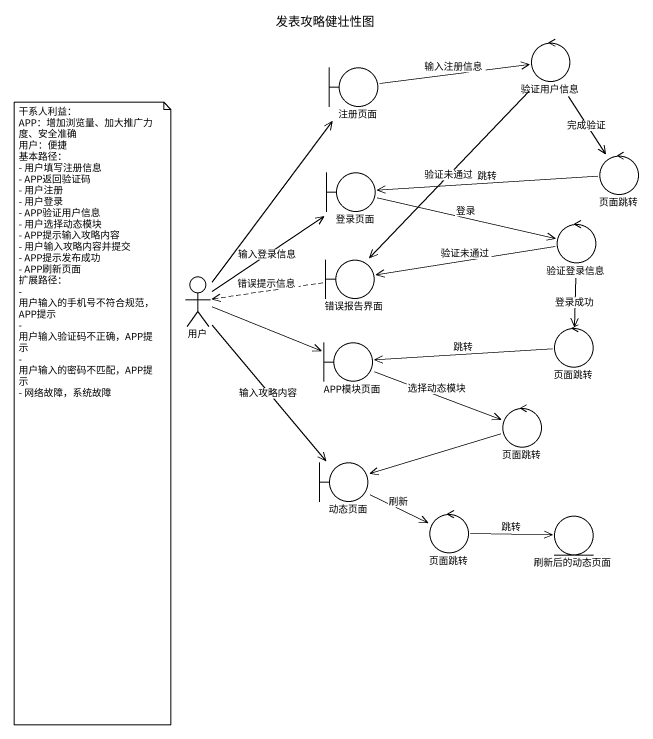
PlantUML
@startuml
title 发表攻略健壮性图
control 验证用户信息
boundary 注册页面
boundary 登录页面
control 页面跳转
boundary 错误报告界面
control 验证登录信息
actor 用户
control "页面跳转" as 页面跳转_2
boundary APP模块页面
control "页面跳转" as 页面跳转_3
boundary 动态页面
control "页面跳转" as 页面跳转_4
entity 刷新后的动态页面
验证用户信息 --> 页面跳转 : 完成验证
验证用户信息 --> 错误报告界面 : 验证未通过
注册页面 -right-> 验证用户信息 : 输入注册信息
登录页面 -right-> 验证登录信息 : 登录
页面跳转 -left-> 登录页面 : 跳转
错误报告界面 .left.> 用户 : 错误提示信息
验证登录信息 -left-> 错误报告界面 : 验证未通过
验证登录信息 --> 页面跳转_2 : 登录成功
用户 -up-> 注册页面
用户 -up-> 登录页面 : 输入登录信息
用户 -right-> APP模块页面
用户 --> 动态页面 : 输入攻略内容
页面跳转_2 -left-> APP模块页面 : 跳转
APP模块页面 -right-> 页面跳转_3 : 选择动态模块
页面跳转_3 -left-> 动态页面
动态页面 -right-> 页面跳转_4 : 刷新
页面跳转_4 -right-> 刷新后的动态页面 : 跳转
note as N1
  干系人利益：
  APP：增加浏览量、加大推广力度、安全准确
  用户：便捷
  基本路径：
  - 用户填写注册信息
  - APP返回验证码
  - 用户注册
  - 用户登录
  - APP验证用户信息
  - 用户选择动态模块
  - APP提示输入攻略内容
  - 用户输入攻略内容并提交
  - APP提示发布成功
  - APP刷新页面
  扩展路径：
  - 用户输入的手机号不符合规范，APP提示
  - 用户输入验证码不正确，APP提示
  - 用户输入的密码不匹配，APP提示
  - 网络故障，系统故障
end note
@enduml
